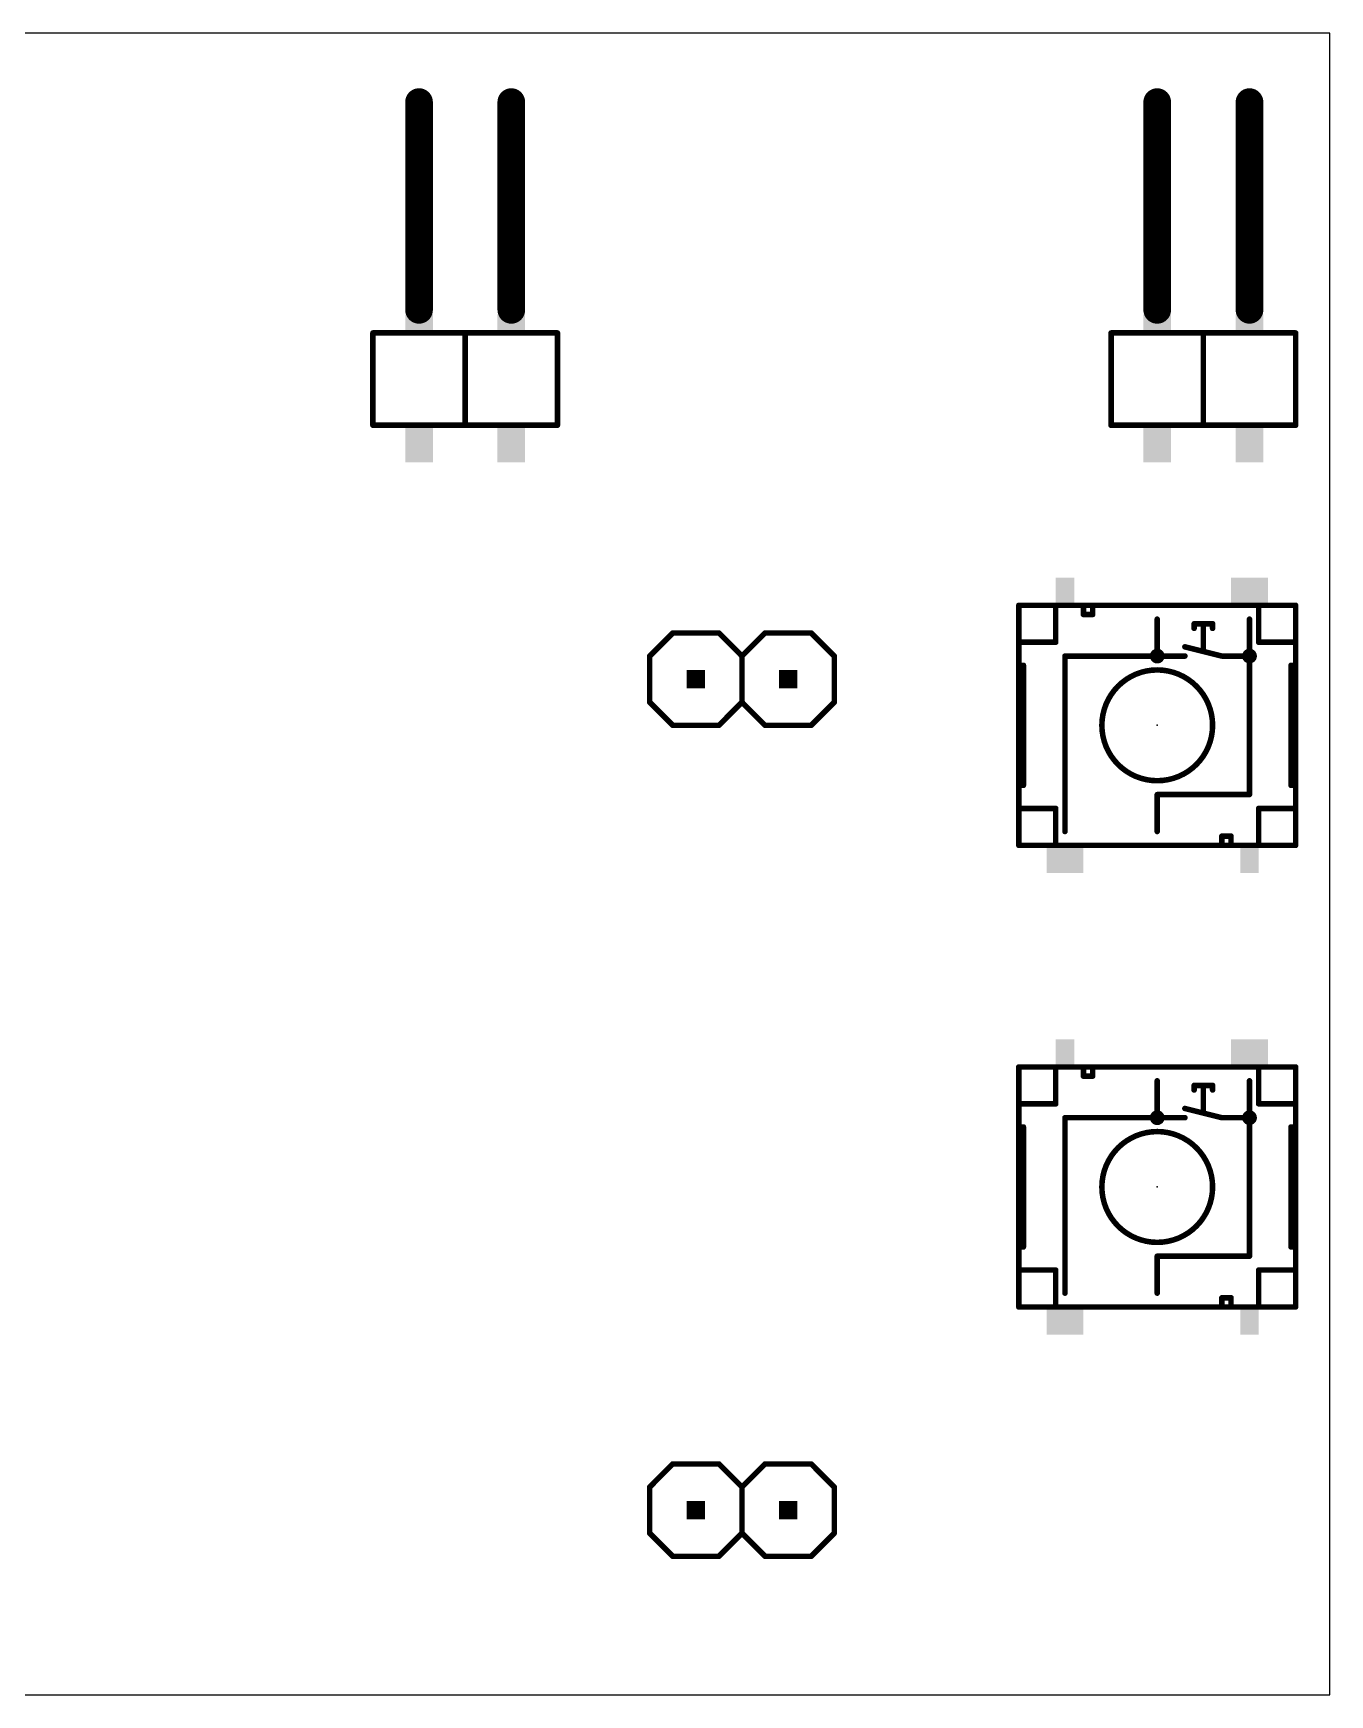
# Model space of a CAD drawing. Extents: x 0 to 73.3, y 0 to 45.7.
# Drawn here: x 37.64 to 73.33, y 0 to 45.71 of the extents above; entities that cross this region are included whole.
import ezdxf

# ---------------------------------------------------------------- set-up
doc = ezdxf.new("R2010")
doc.units = 0
for name, color, linetype in [('20', 7, 'CONTINUOUS'), ('21', 253, 'CONTINUOUS'), ('23', 7, 'CONTINUOUS'), ('51', 253, 'CONTINUOUS')]:
    doc.layers.add(name, color=color, linetype=linetype)

# ---------------------------------------------------------------- blocks, each defined once
blk = doc.blocks.new('RECT')
blk.add_solid([(-0.5, -0.5), (0.5, -0.5), (-0.5, 0.5), (0.5, 0.5)])

msp = doc.modelspace()

# ---------------------------------------------------------------- linework, layer by layer
at = {"layer": '20'}
for p, q in [((73.33, 45.71), (0, 45.71)), ((73.33, 0), (73.33, 45.71)), ((0, 0), (73.33, 0))]:
    msp.add_line(p, q, dxfattribs=at)
at = {"layer": '21'}
for points, const_width in [([(48.26, 43.815), (48.26, 38.1)], 0.762), ([(50.8, 43.815), (50.8, 38.1)], 0.762), ([(68.58, 43.815), (68.58, 38.1)], 0.762), ([(71.12, 43.815), (71.12, 38.1)], 0.762), ([(49.53, 37.465), (46.99, 37.465)], 0.1524), ([(46.99, 37.465), (46.99, 34.925)], 0.1524), ([(49.53, 34.925), (49.53, 37.465)], 0.1524), ([(52.07, 37.465), (49.53, 37.465)], 0.1524), ([(52.07, 34.925), (52.07, 37.465)], 0.1524), ([(69.85, 37.465), (67.31, 37.465)], 0.1524), ([(67.31, 37.465), (67.31, 34.925)], 0.1524), ([(69.85, 34.925), (69.85, 37.465)], 0.1524), ([(72.39, 37.465), (69.85, 37.465)], 0.1524), ([(72.39, 34.925), (72.39, 37.465)], 0.1524), ([(46.99, 34.925), (49.53, 34.925)], 0.1524), ([(49.53, 34.925), (52.07, 34.925)], 0.1524), ([(67.31, 34.925), (69.85, 34.925)], 0.1524), ([(69.85, 34.925), (72.39, 34.925)], 0.1524), ([(64.77, 29.972), (64.77, 28.956)], 0.1524), ([(65.278, 29.972), (64.77, 29.972)], 0.1524), ([(67.818, 29.972), (66.802, 29.972)], 0.1524), ([(69.342, 29.972), (70.358, 29.972)], 0.1524), ([(71.882, 29.972), (72.39, 29.972)], 0.1524), ([(72.39, 28.956), (72.39, 29.972)], 0.1524), ([(55.245, 29.21), (54.61, 28.575)], 0.1524), ([(55.245, 29.21), (56.515, 29.21)], 0.1524), ([(56.515, 29.21), (57.15, 28.575)], 0.1524), ([(57.15, 28.575), (57.785, 29.21)], 0.1524), ([(57.785, 29.21), (59.055, 29.21)], 0.1524), ([(59.055, 29.21), (59.69, 28.575)], 0.1524), ([(65.786, 29.591), (65.786, 28.956)], 0.1524), ([(71.374, 29.591), (71.374, 28.956)], 0.1524), ([(64.77, 28.956), (65.786, 28.956)], 0.1524), ([(64.77, 28.956), (64.77, 28.321)], 0.1524), ([(71.374, 28.956), (72.39, 28.956)], 0.1524), ([(72.39, 28.321), (72.39, 28.956)], 0.1524), ([(54.61, 28.575), (54.61, 27.305)], 0.1524), ([(57.15, 28.575), (57.15, 27.305)], 0.1524), ([(59.69, 28.575), (59.69, 27.305)], 0.1524), ([(64.77, 28.321), (64.897, 28.321)], 0.1524), ([(64.77, 28.321), (64.77, 25.019)], 0.1524), ([(64.897, 25.019), (64.897, 28.321)], 0.1524), ([(72.39, 28.321), (72.263, 28.321)], 0.1524), ([(72.263, 25.019), (72.263, 28.321)], 0.1524), ([(72.39, 25.019), (72.39, 28.321)], 0.1524), ([(54.61, 27.305), (55.245, 26.67)], 0.1524), ([(57.15, 27.305), (56.515, 26.67)], 0.1524), ([(57.785, 26.67), (57.15, 27.305)], 0.1524), ([(59.69, 27.305), (59.055, 26.67)], 0.1524), ([(56.515, 26.67), (55.245, 26.67)], 0.1524), ([(59.055, 26.67), (57.785, 26.67)], 0.1524), ([(64.897, 25.019), (64.77, 25.019)], 0.1524), ([(64.77, 25.019), (64.77, 24.384)], 0.1524), ([(72.263, 25.019), (72.39, 25.019)], 0.1524), ([(72.39, 24.384), (72.39, 25.019)], 0.1524), ([(64.77, 24.384), (65.786, 24.384)], 0.1524), ([(64.77, 24.384), (64.77, 23.368)], 0.1524), ([(65.786, 23.749), (65.786, 24.384)], 0.1524), ([(72.39, 24.384), (71.374, 24.384)], 0.1524), ([(71.374, 23.749), (71.374, 24.384)], 0.1524), ([(72.39, 23.368), (72.39, 24.384)], 0.1524), ([(65.278, 23.368), (64.77, 23.368)], 0.1524), ([(66.802, 23.368), (67.818, 23.368)], 0.1524), ([(69.342, 23.368), (70.358, 23.368)], 0.1524), ([(71.882, 23.368), (72.39, 23.368)], 0.1524), ([(64.77, 17.272), (64.77, 16.256)], 0.1524), ([(65.278, 17.272), (64.77, 17.272)], 0.1524), ([(65.786, 16.891), (65.786, 16.256)], 0.1524), ([(67.818, 17.272), (66.802, 17.272)], 0.1524), ([(69.342, 17.272), (70.358, 17.272)], 0.1524), ([(71.374, 16.891), (71.374, 16.256)], 0.1524), ([(71.882, 17.272), (72.39, 17.272)], 0.1524), ([(72.39, 16.256), (72.39, 17.272)], 0.1524), ([(64.77, 16.256), (65.786, 16.256)], 0.1524), ([(64.77, 16.256), (64.77, 15.621)], 0.1524), ([(71.374, 16.256), (72.39, 16.256)], 0.1524), ([(72.39, 15.621), (72.39, 16.256)], 0.1524), ([(64.77, 15.621), (64.897, 15.621)], 0.1524), ([(64.77, 15.621), (64.77, 12.319)], 0.1524), ([(64.897, 12.319), (64.897, 15.621)], 0.1524), ([(72.39, 15.621), (72.263, 15.621)], 0.1524), ([(72.263, 12.319), (72.263, 15.621)], 0.1524), ([(72.39, 12.319), (72.39, 15.621)], 0.1524), ([(64.897, 12.319), (64.77, 12.319)], 0.1524), ([(64.77, 12.319), (64.77, 11.684)], 0.1524), ([(72.263, 12.319), (72.39, 12.319)], 0.1524), ([(72.39, 11.684), (72.39, 12.319)], 0.1524), ([(64.77, 11.684), (65.786, 11.684)], 0.1524), ([(64.77, 11.684), (64.77, 10.668)], 0.1524), ([(65.786, 11.049), (65.786, 11.684)], 0.1524), ([(72.39, 11.684), (71.374, 11.684)], 0.1524), ([(71.374, 11.049), (71.374, 11.684)], 0.1524), ([(72.39, 10.668), (72.39, 11.684)], 0.1524), ([(65.278, 10.668), (64.77, 10.668)], 0.1524), ([(66.802, 10.668), (67.818, 10.668)], 0.1524), ([(69.342, 10.668), (70.358, 10.668)], 0.1524), ([(71.882, 10.668), (72.39, 10.668)], 0.1524), ([(55.245, 6.35), (54.61, 5.715)], 0.1524), ([(55.245, 6.35), (56.515, 6.35)], 0.1524), ([(56.515, 6.35), (57.15, 5.715)], 0.1524), ([(57.15, 5.715), (57.785, 6.35)], 0.1524), ([(57.785, 6.35), (59.055, 6.35)], 0.1524), ([(59.055, 6.35), (59.69, 5.715)], 0.1524), ([(54.61, 5.715), (54.61, 4.445)], 0.1524), ([(57.15, 5.715), (57.15, 4.445)], 0.1524), ([(59.69, 5.715), (59.69, 4.445)], 0.1524), ([(54.61, 4.445), (55.245, 3.81)], 0.1524), ([(57.15, 4.445), (56.515, 3.81)], 0.1524), ([(57.785, 3.81), (57.15, 4.445)], 0.1524), ([(59.69, 4.445), (59.055, 3.81)], 0.1524), ([(56.515, 3.81), (55.245, 3.81)], 0.1524), ([(59.055, 3.81), (57.785, 3.81)], 0.1524)]:
    msp.add_lwpolyline(points, dxfattribs=dict(at, const_width=const_width))
for points, const_width in [([(48.4505, 43.815, 1), (48.0695, 43.815)], 0.381), ([(50.9905, 43.815, 1), (50.6095, 43.815)], 0.381), ([(68.7705, 43.815, 1), (68.3895, 43.815)], 0.381), ([(71.3105, 43.815, 1), (70.9295, 43.815)], 0.381), ([(48.0695, 38.1, 1), (48.4505, 38.1)], 0.381), ([(50.6095, 38.1, 1), (50.9905, 38.1)], 0.381), ([(68.3895, 38.1, 1), (68.7705, 38.1)], 0.381), ([(70.9295, 38.1, 1), (71.3105, 38.1)], 0.381), ([(46.99, 37.5031, 1), (46.99, 37.4269)], 0.0762), ([(47.0281, 37.465, 1), (46.9519, 37.465)], 0.0762), ([(49.5681, 37.465, 1), (49.4919, 37.465)], 0.0762), ([(49.53, 37.5031, 1), (49.53, 37.4269)], 0.0762), ([(49.53, 37.4269, 1), (49.53, 37.5031)], 0.0762), ([(52.1081, 37.465, 1), (52.0319, 37.465)], 0.0762), ([(52.07, 37.4269, 1), (52.07, 37.5031)], 0.0762), ([(67.31, 37.5031, 1), (67.31, 37.4269)], 0.0762), ([(67.3481, 37.465, 1), (67.2719, 37.465)], 0.0762), ([(69.8881, 37.465, 1), (69.8119, 37.465)], 0.0762), ([(69.85, 37.5031, 1), (69.85, 37.4269)], 0.0762), ([(69.85, 37.4269, 1), (69.85, 37.5031)], 0.0762), ([(72.4281, 37.465, 1), (72.3519, 37.465)], 0.0762), ([(72.39, 37.4269, 1), (72.39, 37.5031)], 0.0762), ([(46.99, 34.9631, 1), (46.99, 34.8869)], 0.0762), ([(46.9519, 34.925, 1), (47.0281, 34.925)], 0.0762), ([(49.53, 34.9631, 1), (49.53, 34.8869)], 0.0762), ([(49.4919, 34.925, 1), (49.5681, 34.925)], 0.0762), ([(49.53, 34.8869, 1), (49.53, 34.9631)], 0.0762), ([(52.0319, 34.925, 1), (52.1081, 34.925)], 0.0762), ([(52.07, 34.8869, 1), (52.07, 34.9631)], 0.0762), ([(67.31, 34.9631, 1), (67.31, 34.8869)], 0.0762), ([(67.2719, 34.925, 1), (67.3481, 34.925)], 0.0762), ([(69.85, 34.9631, 1), (69.85, 34.8869)], 0.0762), ([(69.8119, 34.925, 1), (69.8881, 34.925)], 0.0762), ([(69.85, 34.8869, 1), (69.85, 34.9631)], 0.0762), ([(72.3519, 34.925, 1), (72.4281, 34.925)], 0.0762), ([(72.39, 34.8869, 1), (72.39, 34.9631)], 0.0762), ([(64.8081, 29.972, 1), (64.7319, 29.972)], 0.0762), ([(64.77, 30.0101, 1), (64.77, 29.9339)], 0.0762), ([(65.278, 29.9339, 1), (65.278, 30.0101)], 0.0762), ([(66.802, 30.0101, 1), (66.802, 29.9339)], 0.0762), ([(67.818, 29.9339, 1), (67.818, 30.0101)], 0.0762), ([(69.342, 30.0101, 1), (69.342, 29.9339)], 0.0762), ([(70.358, 29.9339, 1), (70.358, 30.0101)], 0.0762), ([(71.882, 30.0101, 1), (71.882, 29.9339)], 0.0762), ([(72.4281, 29.972, 1), (72.3519, 29.972)], 0.0762), ([(72.39, 29.9339, 1), (72.39, 30.0101)], 0.0762), ([(55.245, 29.2481, 1), (55.245, 29.1719)], 0.0762), ([(55.2719, 29.1831, 1), (55.2181, 29.2369)], 0.0762), ([(56.5419, 29.2369, 1), (56.4881, 29.1831)], 0.0762), ([(56.515, 29.1719, 1), (56.515, 29.2481)], 0.0762), ([(57.785, 29.2481, 1), (57.785, 29.1719)], 0.0762), ([(57.8119, 29.1831, 1), (57.7581, 29.2369)], 0.0762), ([(59.0819, 29.2369, 1), (59.0281, 29.1831)], 0.0762), ([(59.055, 29.1719, 1), (59.055, 29.2481)], 0.0762), ([(65.8241, 29.591, 1), (65.7479, 29.591)], 0.0762), ([(71.4121, 29.591, 1), (71.3359, 29.591)], 0.0762), ([(64.77, 28.9941, 1), (64.77, 28.9179)], 0.0762), ([(64.8081, 28.956, 1), (64.7319, 28.956)], 0.0762), ([(64.7319, 28.956, 1), (64.8081, 28.956)], 0.0762), ([(65.7479, 28.956, 1), (65.8241, 28.956)], 0.0762), ([(65.786, 28.9179, 1), (65.786, 28.9941)], 0.0762), ([(71.374, 28.9941, 1), (71.374, 28.9179)], 0.0762), ([(71.3359, 28.956, 1), (71.4121, 28.956)], 0.0762), ([(72.4281, 28.956, 1), (72.3519, 28.956)], 0.0762), ([(72.3519, 28.956, 1), (72.4281, 28.956)], 0.0762), ([(72.39, 28.9179, 1), (72.39, 28.9941)], 0.0762), ([(54.6481, 28.575, 1), (54.5719, 28.575)], 0.0762), ([(54.5831, 28.6019, 1), (54.6369, 28.5481)], 0.0762), ([(57.1881, 28.575, 1), (57.1119, 28.575)], 0.0762), ([(57.1231, 28.6019, 1), (57.1769, 28.5481)], 0.0762), ([(57.1231, 28.5481, 1), (57.1769, 28.6019)], 0.0762), ([(59.7281, 28.575, 1), (59.6519, 28.575)], 0.0762), ([(59.6631, 28.5481, 1), (59.7169, 28.6019)], 0.0762), ([(64.77, 28.3591, 1), (64.77, 28.2829)], 0.0762), ([(64.8081, 28.321, 1), (64.7319, 28.321)], 0.0762), ([(64.7319, 28.321, 1), (64.8081, 28.321)], 0.0762), ([(64.9351, 28.321, 1), (64.8589, 28.321)], 0.0762), ([(64.897, 28.2829, 1), (64.897, 28.3591)], 0.0762), ([(72.263, 28.3591, 1), (72.263, 28.2829)], 0.0762), ([(72.3011, 28.321, 1), (72.2249, 28.321)], 0.0762), ([(72.4281, 28.321, 1), (72.3519, 28.321)], 0.0762), ([(72.3519, 28.321, 1), (72.4281, 28.321)], 0.0762), ([(72.39, 28.2829, 1), (72.39, 28.3591)], 0.0762), ([(68.58, 25.146, 1), (68.58, 28.194, 1), (68.58, 25.146)], 0.1524), ([(54.5719, 27.305, 1), (54.6481, 27.305)], 0.0762), ([(54.6369, 27.3319, 1), (54.5831, 27.2781)], 0.0762), ([(57.1119, 27.305, 1), (57.1881, 27.305)], 0.0762), ([(57.1769, 27.3319, 1), (57.1231, 27.2781)], 0.0762), ([(57.1769, 27.2781, 1), (57.1231, 27.3319)], 0.0762), ([(59.6519, 27.305, 1), (59.7281, 27.305)], 0.0762), ([(59.7169, 27.2781, 1), (59.6631, 27.3319)], 0.0762), ([(55.245, 26.7081, 1), (55.245, 26.6319)], 0.0762), ([(55.2181, 26.6431, 1), (55.2719, 26.6969)], 0.0762), ([(56.4881, 26.6969, 1), (56.5419, 26.6431)], 0.0762), ([(56.515, 26.6319, 1), (56.515, 26.7081)], 0.0762), ([(57.785, 26.7081, 1), (57.785, 26.6319)], 0.0762), ([(57.7581, 26.6431, 1), (57.8119, 26.6969)], 0.0762), ([(59.0281, 26.6969, 1), (59.0819, 26.6431)], 0.0762), ([(59.055, 26.6319, 1), (59.055, 26.7081)], 0.0762), ([(64.77, 25.0571, 1), (64.77, 24.9809)], 0.0762), ([(64.8081, 25.019, 1), (64.7319, 25.019)], 0.0762), ([(64.7319, 25.019, 1), (64.8081, 25.019)], 0.0762), ([(64.8589, 25.019, 1), (64.9351, 25.019)], 0.0762), ([(64.897, 24.9809, 1), (64.897, 25.0571)], 0.0762), ([(72.263, 25.0571, 1), (72.263, 24.9809)], 0.0762), ([(72.2249, 25.019, 1), (72.3011, 25.019)], 0.0762), ([(72.4281, 25.019, 1), (72.3519, 25.019)], 0.0762), ([(72.3519, 25.019, 1), (72.4281, 25.019)], 0.0762), ([(72.39, 24.9809, 1), (72.39, 25.0571)], 0.0762), ([(64.77, 24.4221, 1), (64.77, 24.3459)], 0.0762), ([(64.8081, 24.384, 1), (64.7319, 24.384)], 0.0762), ([(64.7319, 24.384, 1), (64.8081, 24.384)], 0.0762), ([(65.8241, 24.384, 1), (65.7479, 24.384)], 0.0762), ([(65.786, 24.3459, 1), (65.786, 24.4221)], 0.0762), ([(71.374, 24.4221, 1), (71.374, 24.3459)], 0.0762), ([(71.4121, 24.384, 1), (71.3359, 24.384)], 0.0762), ([(72.4281, 24.384, 1), (72.3519, 24.384)], 0.0762), ([(72.3519, 24.384, 1), (72.4281, 24.384)], 0.0762), ([(72.39, 24.3459, 1), (72.39, 24.4221)], 0.0762), ([(65.7479, 23.749, 1), (65.8241, 23.749)], 0.0762), ([(71.3359, 23.749, 1), (71.4121, 23.749)], 0.0762), ([(64.77, 23.4061, 1), (64.77, 23.3299)], 0.0762), ([(64.7319, 23.368, 1), (64.8081, 23.368)], 0.0762), ([(65.278, 23.3299, 1), (65.278, 23.4061)], 0.0762), ([(66.802, 23.4061, 1), (66.802, 23.3299)], 0.0762), ([(67.818, 23.3299, 1), (67.818, 23.4061)], 0.0762), ([(69.342, 23.4061, 1), (69.342, 23.3299)], 0.0762), ([(70.358, 23.3299, 1), (70.358, 23.4061)], 0.0762), ([(71.882, 23.4061, 1), (71.882, 23.3299)], 0.0762), ([(72.3519, 23.368, 1), (72.4281, 23.368)], 0.0762), ([(72.39, 23.3299, 1), (72.39, 23.4061)], 0.0762), ([(64.8081, 17.272, 1), (64.7319, 17.272)], 0.0762), ([(64.77, 17.3101, 1), (64.77, 17.2339)], 0.0762), ([(65.278, 17.2339, 1), (65.278, 17.3101)], 0.0762), ([(65.8241, 16.891, 1), (65.7479, 16.891)], 0.0762), ([(66.802, 17.3101, 1), (66.802, 17.2339)], 0.0762), ([(67.818, 17.2339, 1), (67.818, 17.3101)], 0.0762), ([(69.342, 17.3101, 1), (69.342, 17.2339)], 0.0762), ([(70.358, 17.2339, 1), (70.358, 17.3101)], 0.0762), ([(71.4121, 16.891, 1), (71.3359, 16.891)], 0.0762), ([(71.882, 17.3101, 1), (71.882, 17.2339)], 0.0762), ([(72.4281, 17.272, 1), (72.3519, 17.272)], 0.0762), ([(72.39, 17.2339, 1), (72.39, 17.3101)], 0.0762), ([(64.77, 16.2941, 1), (64.77, 16.2179)], 0.0762), ([(64.8081, 16.256, 1), (64.7319, 16.256)], 0.0762), ([(64.7319, 16.256, 1), (64.8081, 16.256)], 0.0762), ([(65.7479, 16.256, 1), (65.8241, 16.256)], 0.0762), ([(65.786, 16.2179, 1), (65.786, 16.2941)], 0.0762), ([(71.374, 16.2941, 1), (71.374, 16.2179)], 0.0762), ([(71.3359, 16.256, 1), (71.4121, 16.256)], 0.0762), ([(72.4281, 16.256, 1), (72.3519, 16.256)], 0.0762), ([(72.3519, 16.256, 1), (72.4281, 16.256)], 0.0762), ([(72.39, 16.2179, 1), (72.39, 16.2941)], 0.0762), ([(64.77, 15.6591, 1), (64.77, 15.5829)], 0.0762), ([(64.8081, 15.621, 1), (64.7319, 15.621)], 0.0762), ([(64.7319, 15.621, 1), (64.8081, 15.621)], 0.0762), ([(64.9351, 15.621, 1), (64.8589, 15.621)], 0.0762), ([(64.897, 15.5829, 1), (64.897, 15.6591)], 0.0762), ([(68.58, 12.446, 1), (68.58, 15.494, 1), (68.58, 12.446)], 0.1524), ([(72.263, 15.6591, 1), (72.263, 15.5829)], 0.0762), ([(72.3011, 15.621, 1), (72.2249, 15.621)], 0.0762), ([(72.4281, 15.621, 1), (72.3519, 15.621)], 0.0762), ([(72.3519, 15.621, 1), (72.4281, 15.621)], 0.0762), ([(72.39, 15.5829, 1), (72.39, 15.6591)], 0.0762), ([(64.77, 12.3571, 1), (64.77, 12.2809)], 0.0762), ([(64.8081, 12.319, 1), (64.7319, 12.319)], 0.0762), ([(64.7319, 12.319, 1), (64.8081, 12.319)], 0.0762), ([(64.8589, 12.319, 1), (64.9351, 12.319)], 0.0762), ([(64.897, 12.2809, 1), (64.897, 12.3571)], 0.0762), ([(72.263, 12.3571, 1), (72.263, 12.2809)], 0.0762), ([(72.2249, 12.319, 1), (72.3011, 12.319)], 0.0762), ([(72.4281, 12.319, 1), (72.3519, 12.319)], 0.0762), ([(72.3519, 12.319, 1), (72.4281, 12.319)], 0.0762), ([(72.39, 12.2809, 1), (72.39, 12.3571)], 0.0762), ([(64.77, 11.7221, 1), (64.77, 11.6459)], 0.0762), ([(64.8081, 11.684, 1), (64.7319, 11.684)], 0.0762), ([(64.7319, 11.684, 1), (64.8081, 11.684)], 0.0762), ([(65.8241, 11.684, 1), (65.7479, 11.684)], 0.0762), ([(65.786, 11.6459, 1), (65.786, 11.7221)], 0.0762), ([(71.374, 11.7221, 1), (71.374, 11.6459)], 0.0762), ([(71.4121, 11.684, 1), (71.3359, 11.684)], 0.0762), ([(72.4281, 11.684, 1), (72.3519, 11.684)], 0.0762), ([(72.3519, 11.684, 1), (72.4281, 11.684)], 0.0762), ([(72.39, 11.6459, 1), (72.39, 11.7221)], 0.0762), ([(65.7479, 11.049, 1), (65.8241, 11.049)], 0.0762), ([(71.3359, 11.049, 1), (71.4121, 11.049)], 0.0762), ([(64.77, 10.7061, 1), (64.77, 10.6299)], 0.0762), ([(64.7319, 10.668, 1), (64.8081, 10.668)], 0.0762), ([(65.278, 10.6299, 1), (65.278, 10.7061)], 0.0762), ([(66.802, 10.7061, 1), (66.802, 10.6299)], 0.0762), ([(67.818, 10.6299, 1), (67.818, 10.7061)], 0.0762), ([(69.342, 10.7061, 1), (69.342, 10.6299)], 0.0762), ([(70.358, 10.6299, 1), (70.358, 10.7061)], 0.0762), ([(71.882, 10.7061, 1), (71.882, 10.6299)], 0.0762), ([(72.3519, 10.668, 1), (72.4281, 10.668)], 0.0762), ([(72.39, 10.6299, 1), (72.39, 10.7061)], 0.0762), ([(55.245, 6.3881, 1), (55.245, 6.3119)], 0.0762), ([(55.2719, 6.3231, 1), (55.2181, 6.3769)], 0.0762), ([(56.5419, 6.3769, 1), (56.4881, 6.3231)], 0.0762), ([(56.515, 6.3119, 1), (56.515, 6.3881)], 0.0762), ([(57.785, 6.3881, 1), (57.785, 6.3119)], 0.0762), ([(57.8119, 6.3231, 1), (57.7581, 6.3769)], 0.0762), ([(59.0819, 6.3769, 1), (59.0281, 6.3231)], 0.0762), ([(59.055, 6.3119, 1), (59.055, 6.3881)], 0.0762), ([(54.6481, 5.715, 1), (54.5719, 5.715)], 0.0762), ([(54.5831, 5.7419, 1), (54.6369, 5.6881)], 0.0762), ([(57.1881, 5.715, 1), (57.1119, 5.715)], 0.0762), ([(57.1231, 5.7419, 1), (57.1769, 5.6881)], 0.0762), ([(57.1231, 5.6881, 1), (57.1769, 5.7419)], 0.0762), ([(59.7281, 5.715, 1), (59.6519, 5.715)], 0.0762), ([(59.6631, 5.6881, 1), (59.7169, 5.7419)], 0.0762), ([(54.5719, 4.445, 1), (54.6481, 4.445)], 0.0762), ([(54.6369, 4.4719, 1), (54.5831, 4.4181)], 0.0762), ([(57.1119, 4.445, 1), (57.1881, 4.445)], 0.0762), ([(57.1769, 4.4719, 1), (57.1231, 4.4181)], 0.0762), ([(57.1769, 4.4181, 1), (57.1231, 4.4719)], 0.0762), ([(59.6519, 4.445, 1), (59.7281, 4.445)], 0.0762), ([(59.7169, 4.4181, 1), (59.6631, 4.4719)], 0.0762), ([(55.245, 3.8481, 1), (55.245, 3.7719)], 0.0762), ([(55.2181, 3.7831, 1), (55.2719, 3.8369)], 0.0762), ([(56.4881, 3.8369, 1), (56.5419, 3.7831)], 0.0762), ([(56.515, 3.7719, 1), (56.515, 3.8481)], 0.0762), ([(57.785, 3.8481, 1), (57.785, 3.7719)], 0.0762), ([(57.7581, 3.7831, 1), (57.8119, 3.8369)], 0.0762), ([(59.0281, 3.8369, 1), (59.0819, 3.7831)], 0.0762), ([(59.055, 3.7719, 1), (59.055, 3.8481)], 0.0762)]:
    msp.add_lwpolyline(points, format="xyb", dxfattribs=dict(at, const_width=const_width))
at = {"layer": '23'}
for p in [(49.53, 36.83), (69.85, 36.83), (57.15, 27.94), (68.58, 26.67), (68.58, 13.97), (57.15, 5.08)]:
    msp.add_point(p, dxfattribs=at)
at = {"layer": '51', "const_width": 0.1524}
for points in [[(65.278, 29.972), (65.786, 29.972)], [(65.786, 29.591), (65.786, 29.972)], [(65.786, 29.972), (66.548, 29.972)], [(66.548, 29.718), (66.548, 29.972)], [(66.548, 29.972), (66.802, 29.972)], [(66.802, 29.718), (66.548, 29.718)], [(66.802, 29.972), (66.802, 29.718)], [(67.818, 29.972), (69.342, 29.972)], [(70.358, 29.972), (71.374, 29.972)], [(71.374, 29.591), (71.374, 29.972)], [(71.374, 29.972), (71.882, 29.972)], [(68.58, 29.591), (68.58, 28.575)], [(69.596, 29.464), (69.85, 29.464)], [(69.596, 29.464), (69.596, 29.337)], [(69.85, 28.702), (69.85, 29.464)], [(69.85, 29.464), (70.104, 29.464)], [(70.104, 29.464), (70.104, 29.337)], [(71.12, 29.591), (71.12, 28.575)], [(69.85, 28.702), (69.342, 28.829)], [(68.58, 28.575), (66.04, 28.575)], [(66.04, 23.749), (66.04, 28.575)], [(68.58, 28.575), (69.342, 28.575)], [(70.358, 28.575), (69.85, 28.702)], [(71.12, 28.575), (70.358, 28.575)], [(71.12, 28.575), (71.12, 24.765)], [(71.12, 24.765), (68.58, 24.765)], [(68.58, 23.749), (68.58, 24.765)], [(65.786, 23.749), (65.786, 23.368)], [(71.374, 23.368), (71.374, 23.749)], [(65.278, 23.368), (65.786, 23.368)], [(65.786, 23.368), (66.802, 23.368)], [(67.818, 23.368), (69.342, 23.368)], [(70.358, 23.368), (70.358, 23.622)], [(70.358, 23.622), (70.612, 23.622)], [(70.358, 23.368), (70.612, 23.368)], [(70.612, 23.622), (70.612, 23.368)], [(70.612, 23.368), (71.374, 23.368)], [(71.374, 23.368), (71.882, 23.368)], [(65.278, 17.272), (65.786, 17.272)], [(65.786, 16.891), (65.786, 17.272)], [(65.786, 17.272), (66.548, 17.272)], [(66.548, 17.018), (66.548, 17.272)], [(66.548, 17.272), (66.802, 17.272)], [(66.802, 17.018), (66.548, 17.018)], [(66.802, 17.272), (66.802, 17.018)], [(67.818, 17.272), (69.342, 17.272)], [(68.58, 16.891), (68.58, 15.875)], [(70.358, 17.272), (71.374, 17.272)], [(71.12, 16.891), (71.12, 15.875)], [(71.374, 16.891), (71.374, 17.272)], [(71.374, 17.272), (71.882, 17.272)], [(69.596, 16.764), (69.85, 16.764)], [(69.596, 16.764), (69.596, 16.637)], [(69.85, 16.002), (69.85, 16.764)], [(69.85, 16.764), (70.104, 16.764)], [(70.104, 16.764), (70.104, 16.637)], [(69.85, 16.002), (69.342, 16.129)], [(70.358, 15.875), (69.85, 16.002)], [(68.58, 15.875), (66.04, 15.875)], [(66.04, 11.049), (66.04, 15.875)], [(68.58, 15.875), (69.342, 15.875)], [(71.12, 15.875), (70.358, 15.875)], [(71.12, 15.875), (71.12, 12.065)], [(71.12, 12.065), (68.58, 12.065)], [(68.58, 11.049), (68.58, 12.065)], [(65.786, 11.049), (65.786, 10.668)], [(70.358, 10.668), (70.358, 10.922)], [(70.358, 10.922), (70.612, 10.922)], [(70.612, 10.922), (70.612, 10.668)], [(71.374, 10.668), (71.374, 11.049)], [(65.278, 10.668), (65.786, 10.668)], [(65.786, 10.668), (66.802, 10.668)], [(67.818, 10.668), (69.342, 10.668)], [(70.358, 10.668), (70.612, 10.668)], [(70.612, 10.668), (71.374, 10.668)], [(71.374, 10.668), (71.882, 10.668)]]:
    msp.add_lwpolyline(points, dxfattribs=at)
at = {"layer": '51'}
for points, const_width in [([(65.278, 30.0101, 1), (65.278, 29.9339)], 0.0762), ([(65.8241, 29.972, 1), (65.7479, 29.972)], 0.0762), ([(65.786, 30.0101, 1), (65.786, 29.9339)], 0.0762), ([(65.786, 29.9339, 1), (65.786, 30.0101)], 0.0762), ([(66.5861, 29.972, 1), (66.5099, 29.972)], 0.0762), ([(66.548, 30.0101, 1), (66.548, 29.9339)], 0.0762), ([(66.548, 29.7561, 1), (66.548, 29.6799)], 0.0762), ([(66.5099, 29.718, 1), (66.5861, 29.718)], 0.0762), ([(66.548, 29.9339, 1), (66.548, 30.0101)], 0.0762), ([(66.8401, 29.972, 1), (66.7639, 29.972)], 0.0762), ([(66.7639, 29.718, 1), (66.8401, 29.718)], 0.0762), ([(66.802, 29.9339, 1), (66.802, 30.0101)], 0.0762), ([(66.802, 29.6799, 1), (66.802, 29.7561)], 0.0762), ([(67.818, 30.0101, 1), (67.818, 29.9339)], 0.0762), ([(69.342, 29.9339, 1), (69.342, 30.0101)], 0.0762), ([(70.358, 30.0101, 1), (70.358, 29.9339)], 0.0762), ([(71.4121, 29.972, 1), (71.3359, 29.972)], 0.0762), ([(71.374, 30.0101, 1), (71.374, 29.9339)], 0.0762), ([(71.374, 29.9339, 1), (71.374, 30.0101)], 0.0762), ([(71.882, 29.9339, 1), (71.882, 30.0101)], 0.0762), ([(65.7479, 29.591, 1), (65.8241, 29.591)], 0.0762), ([(68.6181, 29.591, 1), (68.5419, 29.591)], 0.0762), ([(69.596, 29.5021, 1), (69.596, 29.4259)], 0.0762), ([(69.6341, 29.464, 1), (69.5579, 29.464)], 0.0762), ([(69.5579, 29.337, 1), (69.6341, 29.337)], 0.0762), ([(69.8881, 29.464, 1), (69.8119, 29.464)], 0.0762), ([(69.85, 29.5021, 1), (69.85, 29.4259)], 0.0762), ([(69.85, 29.4259, 1), (69.85, 29.5021)], 0.0762), ([(70.1421, 29.464, 1), (70.0659, 29.464)], 0.0762), ([(70.0659, 29.337, 1), (70.1421, 29.337)], 0.0762), ([(70.104, 29.4259, 1), (70.104, 29.5021)], 0.0762), ([(71.1581, 29.591, 1), (71.0819, 29.591)], 0.0762), ([(71.3359, 29.591, 1), (71.4121, 29.591)], 0.0762), ([(69.3512, 28.866, 1), (69.3328, 28.792)], 0.0762), ([(66.04, 28.6131, 1), (66.04, 28.5369)], 0.0762), ([(66.0781, 28.575, 1), (66.0019, 28.575)], 0.0762), ([(68.58, 28.448, 1), (68.58, 28.702, 1), (68.58, 28.448)], 0.1524), ([(68.58, 28.6131, 1), (68.58, 28.5369)], 0.0762), ([(68.5419, 28.575, 1), (68.6181, 28.575)], 0.0762), ([(68.58, 28.5369, 1), (68.58, 28.6131)], 0.0762), ([(69.342, 28.5369, 1), (69.342, 28.6131)], 0.0762), ([(69.8592, 28.739, 1), (69.8408, 28.665)], 0.0762), ([(69.8119, 28.702, 1), (69.8881, 28.702)], 0.0762), ([(69.8408, 28.665, 1), (69.8592, 28.739)], 0.0762), ([(70.358, 28.6131, 1), (70.358, 28.5369)], 0.0762), ([(70.3488, 28.538, 1), (70.3672, 28.612)], 0.0762), ([(71.12, 28.448, 1), (71.12, 28.702, 1), (71.12, 28.448)], 0.1524), ([(71.1581, 28.575, 1), (71.0819, 28.575)], 0.0762), ([(71.0819, 28.575, 1), (71.1581, 28.575)], 0.0762), ([(71.12, 28.5369, 1), (71.12, 28.6131)], 0.0762), ([(68.58, 24.8031, 1), (68.58, 24.7269)], 0.0762), ([(68.6181, 24.765, 1), (68.5419, 24.765)], 0.0762), ([(71.0819, 24.765, 1), (71.1581, 24.765)], 0.0762), ([(71.12, 24.7269, 1), (71.12, 24.8031)], 0.0762), ([(65.8241, 23.749, 1), (65.7479, 23.749)], 0.0762), ([(66.0019, 23.749, 1), (66.0781, 23.749)], 0.0762), ([(68.5419, 23.749, 1), (68.6181, 23.749)], 0.0762), ([(71.4121, 23.749, 1), (71.3359, 23.749)], 0.0762), ([(65.278, 23.4061, 1), (65.278, 23.3299)], 0.0762), ([(65.786, 23.4061, 1), (65.786, 23.3299)], 0.0762), ([(65.7479, 23.368, 1), (65.8241, 23.368)], 0.0762), ([(65.786, 23.3299, 1), (65.786, 23.4061)], 0.0762), ([(66.802, 23.3299, 1), (66.802, 23.4061)], 0.0762), ([(67.818, 23.4061, 1), (67.818, 23.3299)], 0.0762), ([(69.342, 23.3299, 1), (69.342, 23.4061)], 0.0762), ([(70.3961, 23.622, 1), (70.3199, 23.622)], 0.0762), ([(70.358, 23.6601, 1), (70.358, 23.5839)], 0.0762), ([(70.358, 23.4061, 1), (70.358, 23.3299)], 0.0762), ([(70.3199, 23.368, 1), (70.3961, 23.368)], 0.0762), ([(70.6501, 23.622, 1), (70.5739, 23.622)], 0.0762), ([(70.612, 23.4061, 1), (70.612, 23.3299)], 0.0762), ([(70.5739, 23.368, 1), (70.6501, 23.368)], 0.0762), ([(70.612, 23.5839, 1), (70.612, 23.6601)], 0.0762), ([(70.612, 23.3299, 1), (70.612, 23.4061)], 0.0762), ([(71.374, 23.4061, 1), (71.374, 23.3299)], 0.0762), ([(71.3359, 23.368, 1), (71.4121, 23.368)], 0.0762), ([(71.374, 23.3299, 1), (71.374, 23.4061)], 0.0762), ([(71.882, 23.3299, 1), (71.882, 23.4061)], 0.0762), ([(65.278, 17.3101, 1), (65.278, 17.2339)], 0.0762), ([(65.8241, 17.272, 1), (65.7479, 17.272)], 0.0762), ([(65.786, 17.3101, 1), (65.786, 17.2339)], 0.0762), ([(65.7479, 16.891, 1), (65.8241, 16.891)], 0.0762), ([(65.786, 17.2339, 1), (65.786, 17.3101)], 0.0762), ([(66.5861, 17.272, 1), (66.5099, 17.272)], 0.0762), ([(66.548, 17.3101, 1), (66.548, 17.2339)], 0.0762), ([(66.548, 17.0561, 1), (66.548, 16.9799)], 0.0762), ([(66.5099, 17.018, 1), (66.5861, 17.018)], 0.0762), ([(66.548, 17.2339, 1), (66.548, 17.3101)], 0.0762), ([(66.8401, 17.272, 1), (66.7639, 17.272)], 0.0762), ([(66.7639, 17.018, 1), (66.8401, 17.018)], 0.0762), ([(66.802, 17.2339, 1), (66.802, 17.3101)], 0.0762), ([(66.802, 16.9799, 1), (66.802, 17.0561)], 0.0762), ([(67.818, 17.3101, 1), (67.818, 17.2339)], 0.0762), ([(68.6181, 16.891, 1), (68.5419, 16.891)], 0.0762), ([(69.342, 17.2339, 1), (69.342, 17.3101)], 0.0762), ([(70.358, 17.3101, 1), (70.358, 17.2339)], 0.0762), ([(71.1581, 16.891, 1), (71.0819, 16.891)], 0.0762), ([(71.4121, 17.272, 1), (71.3359, 17.272)], 0.0762), ([(71.374, 17.3101, 1), (71.374, 17.2339)], 0.0762), ([(71.3359, 16.891, 1), (71.4121, 16.891)], 0.0762), ([(71.374, 17.2339, 1), (71.374, 17.3101)], 0.0762), ([(71.882, 17.2339, 1), (71.882, 17.3101)], 0.0762), ([(69.596, 16.8021, 1), (69.596, 16.7259)], 0.0762), ([(69.6341, 16.764, 1), (69.5579, 16.764)], 0.0762), ([(69.5579, 16.637, 1), (69.6341, 16.637)], 0.0762), ([(69.8881, 16.764, 1), (69.8119, 16.764)], 0.0762), ([(69.85, 16.8021, 1), (69.85, 16.7259)], 0.0762), ([(69.85, 16.7259, 1), (69.85, 16.8021)], 0.0762), ([(70.1421, 16.764, 1), (70.0659, 16.764)], 0.0762), ([(70.0659, 16.637, 1), (70.1421, 16.637)], 0.0762), ([(70.104, 16.7259, 1), (70.104, 16.8021)], 0.0762), ([(68.58, 15.748, 1), (68.58, 16.002, 1), (68.58, 15.748)], 0.1524), ([(69.3512, 16.166, 1), (69.3328, 16.092)], 0.0762), ([(69.8592, 16.039, 1), (69.8408, 15.965)], 0.0762), ([(69.8119, 16.002, 1), (69.8881, 16.002)], 0.0762), ([(69.8408, 15.965, 1), (69.8592, 16.039)], 0.0762), ([(71.12, 15.748, 1), (71.12, 16.002, 1), (71.12, 15.748)], 0.1524), ([(66.04, 15.9131, 1), (66.04, 15.8369)], 0.0762), ([(66.0781, 15.875, 1), (66.0019, 15.875)], 0.0762), ([(68.58, 15.9131, 1), (68.58, 15.8369)], 0.0762), ([(68.5419, 15.875, 1), (68.6181, 15.875)], 0.0762), ([(68.58, 15.8369, 1), (68.58, 15.9131)], 0.0762), ([(69.342, 15.8369, 1), (69.342, 15.9131)], 0.0762), ([(70.358, 15.9131, 1), (70.358, 15.8369)], 0.0762), ([(70.3488, 15.838, 1), (70.3672, 15.912)], 0.0762), ([(71.1581, 15.875, 1), (71.0819, 15.875)], 0.0762), ([(71.0819, 15.875, 1), (71.1581, 15.875)], 0.0762), ([(71.12, 15.8369, 1), (71.12, 15.9131)], 0.0762), ([(68.58, 12.1031, 1), (68.58, 12.0269)], 0.0762), ([(68.6181, 12.065, 1), (68.5419, 12.065)], 0.0762), ([(71.0819, 12.065, 1), (71.1581, 12.065)], 0.0762), ([(71.12, 12.0269, 1), (71.12, 12.1031)], 0.0762), ([(65.8241, 11.049, 1), (65.7479, 11.049)], 0.0762), ([(66.0019, 11.049, 1), (66.0781, 11.049)], 0.0762), ([(68.5419, 11.049, 1), (68.6181, 11.049)], 0.0762), ([(70.3961, 10.922, 1), (70.3199, 10.922)], 0.0762), ([(70.358, 10.9601, 1), (70.358, 10.8839)], 0.0762), ([(70.6501, 10.922, 1), (70.5739, 10.922)], 0.0762), ([(70.612, 10.8839, 1), (70.612, 10.9601)], 0.0762), ([(71.4121, 11.049, 1), (71.3359, 11.049)], 0.0762), ([(65.278, 10.7061, 1), (65.278, 10.6299)], 0.0762), ([(65.786, 10.7061, 1), (65.786, 10.6299)], 0.0762), ([(65.7479, 10.668, 1), (65.8241, 10.668)], 0.0762), ([(65.786, 10.6299, 1), (65.786, 10.7061)], 0.0762), ([(66.802, 10.6299, 1), (66.802, 10.7061)], 0.0762), ([(67.818, 10.7061, 1), (67.818, 10.6299)], 0.0762), ([(69.342, 10.6299, 1), (69.342, 10.7061)], 0.0762), ([(70.358, 10.7061, 1), (70.358, 10.6299)], 0.0762), ([(70.3199, 10.668, 1), (70.3961, 10.668)], 0.0762), ([(70.612, 10.7061, 1), (70.612, 10.6299)], 0.0762), ([(70.5739, 10.668, 1), (70.6501, 10.668)], 0.0762), ([(70.612, 10.6299, 1), (70.612, 10.7061)], 0.0762), ([(71.374, 10.7061, 1), (71.374, 10.6299)], 0.0762), ([(71.3359, 10.668, 1), (71.4121, 10.668)], 0.0762), ([(71.374, 10.6299, 1), (71.374, 10.7061)], 0.0762), ([(71.882, 10.6299, 1), (71.882, 10.7061)], 0.0762)]:
    msp.add_lwpolyline(points, format="xyb", dxfattribs=dict(at, const_width=const_width))

# ---------------------------------------------------------------- block references
at = {"layer": '21', "xscale": 0.762}
for p, yscale in [((48.26, 37.719), 0.508), ((50.8, 37.719), 0.508), ((68.58, 37.719), 0.508), ((71.12, 37.719), 0.508), ((48.26, 34.417), 1.016), ((50.8, 34.417), 1.016), ((68.58, 34.417), 1.016), ((71.12, 34.417), 1.016)]:
    msp.add_blockref('RECT', p, dxfattribs=dict(at, yscale=yscale))
at = {"layer": '51'}
for p, xscale, yscale in [((66.04, 30.353), 0.508, 0.762), ((71.12, 30.353), 1.016, 0.762), ((55.88, 27.94), 0.508, 0.508), ((58.42, 27.94), 0.508, 0.508), ((66.04, 22.987), 1.016, 0.762), ((71.12, 22.987), 0.508, 0.762), ((66.04, 17.653), 0.508, 0.762), ((71.12, 17.653), 1.016, 0.762), ((66.04, 10.287), 1.016, 0.762), ((71.12, 10.287), 0.508, 0.762), ((55.88, 5.08), 0.508, 0.508), ((58.42, 5.08), 0.508, 0.508)]:
    msp.add_blockref('RECT', p, dxfattribs=dict(at, xscale=xscale, yscale=yscale))

doc.saveas('drawing.dxf')
